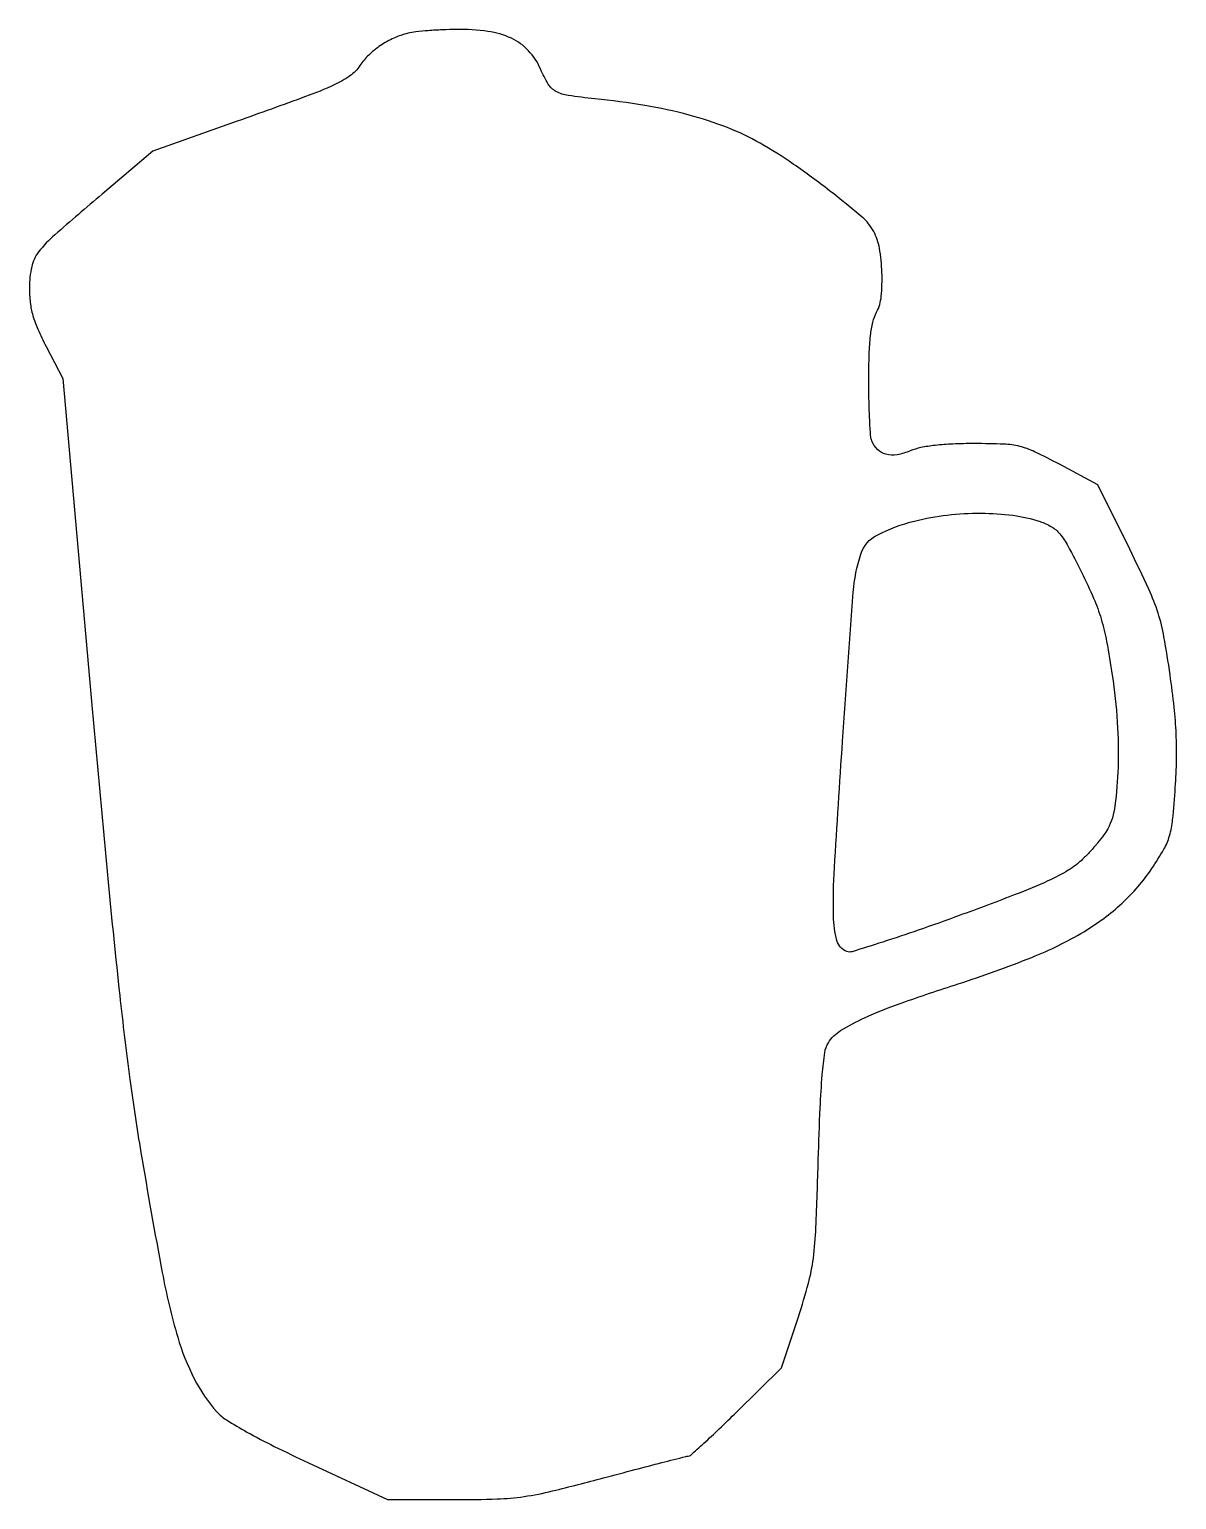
# Model space of a CAD drawing. Extents: x 0 to 238, y 0 to 305.
import ezdxf

# ---------------------------------------------------------------- set-up
doc = ezdxf.new("R2010")
doc.units = 0

msp = doc.modelspace()

# ---------------------------------------------------------------- linework, layer by layer
for points in [[(78.479078, 304.070789, 0.046855), (75.557851, 303.073397, 0.042067), (72.759536, 301.520068, 0.043106), (70.332896, 299.56979, 0.056963), (68.520535, 297.390997, -0.093535), (66.444838, 295.235613, -0.047928), (63.179955, 293.357932, -0.019229), (57.247283, 290.935315, -0.001994), (43.05809, 285.83219), (25.61618, 279.637671), (15.05809, 270.703618, 0.003837), (5.262844, 262.285216, 0.048108), (1.911718, 258.738365, 0.11153), (0.470877, 255.66785, 0.054204), (0, 251.337062, 0.028329), (0.175102, 248.249083, 0.040717), (0.704724, 245.563008, 0.035336), (1.727286, 242.732796, 0.015553), (3.454606, 239.142826), (6.909212, 232.5), (13.033748, 164, 0.001139), (16.330025, 128.056375, 0.003837), (18.720339, 104.564843, 0.005743), (20.831098, 87.142219, 0.008625), (23.108761, 72, 0.004625), (27.534666, 47.083839, 0.024985), (30.735224, 33.716515, 0.046515), (34.169592, 25.066009, 0.064354), (38.874754, 18.179971, 0.071538), (40.859347, 16.508339, 0.012391), (45.098731, 14.010751, 0.011712), (50.755149, 11.035754, 0.006283), (57.8647, 7.61718), (74.229401, 0), (88.171638, 0, 0.00792), (96.943217, 0.138955, 0.028324), (102.528294, 0.633477, 0.024211), (108.437415, 1.790506, 0.004667), (119, 4.5, -0.000953), (125.52268, 6.22493, -0.001501), (131.128995, 7.678125, -0.00035), (136.047218, 8.933544, -0.062386), (136.577764, 9, 0.18538), (137.037777, 9.176625, 0.00169), (139.807999, 11.688753, 0.005456), (142.975402, 14.64464, 0.003464), (146.603072, 18.153202), (155.93674, 27.306403), (159.405366, 37.903202, 0.013109), (161.490377, 44.887181, 0.034493), (162.501967, 50.010423, 0.021371), (163.037866, 56.432808, 0.002631), (163.533961, 70.5, -0.003042), (163.922327, 81.261051, -0.010869), (164.362094, 88.134305, -0.013335), (164.882294, 92.747018, -0.106877), (165.614953, 94.742269, -0.11342), (168.157671, 97.257986, -0.032074), (173.104303, 99.896843, -0.021735), (180.710693, 102.956756, -0.006581), (192.5, 106.940264, 0.01653), (207.785039, 112.446112, 0.03954), (218.590704, 117.770728, 0.05185), (226.502134, 123.667126, 0.058934), (232.654754, 130.840204, 0.017012), (235.154445, 134.852044, 0.060305), (236.340817, 137.636834, 0.046359), (236.98097, 140.972289, 0.007228), (237.534559, 147.666341, 0.012263), (237.787325, 153.46933, 0.016268), (237.715843, 158.75333, 0.015085), (237.29053, 164.322073, 0.008566), (236.457654, 171.03032, 0.009143), (235.191537, 178.929038, 0.033497), (233.966946, 183.843732, 0.030306), (232.039641, 188.78695, 0.00652), (228.077849, 197.085892), (221.5, 210.414946), (213.5, 214.694861, 0.010742), (208.354822, 217.306895, 0.052403), (205.282975, 218.405869, 0.050124), (201.990369, 218.86549, 0.009306), (195.872124, 218.987388, 0.010573), (191.437879, 218.899419, 0.018083), (187.747535, 218.614167, 0.02165), (184.774453, 218.144742, 0.049011), (182.599287, 217.477038, -0.057082), (179.859252, 216.683969, -0.105962), (177.557307, 216.784022, -0.129066), (175.797254, 217.771497, -0.109532), (174.617649, 219.554007, -0.07453), (174.37352, 220.658047, -0.004942), (174.181434, 223.912577, -0.007055), (174.045021, 227.813062, -0.005213), (174, 232.131447, -0.007579), (174.082336, 237.562978, -0.021059), (174.358522, 241.369548, -0.02993), (174.849395, 244.15586, -0.060831), (175.622822, 246.237512, 0.096267), (176.579395, 249.498818, 0.032512), (176.720451, 254.470274, 0.032879), (176.204875, 259.489078, 0.080999), (175.009082, 262.98303, 0.094186), (172.610515, 265.953893, 0.010697), (165.87959, 271.423371, 0.013916), (158.329117, 276.965019, 0.021672), (151.5, 281.265395, 0.037083), (144.701145, 284.503709, 0.026928), (136.732946, 287.113692, 0.02401), (127.576111, 289.11028, 0.017177), (117.182477, 290.493668, -0.012005), (111.655851, 291.171171, -0.089408), (109.157744, 292.011041, -0.130247), (107.54175, 293.552228, -0.036289), (105.920619, 296.685188, 0.086736), (103.456567, 300.46262, 0.095355), (99.927835, 303.033456, 0.076453), (95.047838, 304.473164, 0.036456), (88.5, 304.875677, 0.008727), (85.598461, 304.791684, 0.008439), (82.668854, 304.606076, 0.008385), (80.096523, 304.355988, 0.030432)], [(209.5, 202.827017, -0.053832), (211.899139, 201.732846, -0.08777), (213.590397, 200.277569, -0.0484), (215.268556, 197.762702, -0.007144), (218.080119, 192.328075, -0.013452), (220.605276, 186.911488, -0.029704), (222.168961, 182.62698, -0.026795), (223.304821, 177.923852, -0.009123), (224.460488, 170.989949, -0.020615), (225.495757, 161.230235, -0.023516), (225.659486, 151.839439, -0.024472), (225.033338, 143.881882, -0.089303), (223.515767, 139.071445, -0.038428), (222.73775, 137.83199, -0.013329), (221.435903, 136.168426, -0.013151), (219.898736, 134.405076, -0.014919), (218.332421, 132.799792, -0.056635), (215.354586, 130.51387, -0.028266), (211.145466, 128.295558, -0.015869), (204.548383, 125.531349, -0.003249), (192.712064, 121.095734, -0.004227), (184.253684, 118.06944, -0.006523), (176.886693, 115.610954, -0.002538), (170.557936, 113.625648, -0.167877), (169.434284, 113.663591, -0.240554), (167.39388, 115.933281, -0.060117), (166.67639, 121.023848, -0.020194), (166.880627, 131.009467, -0.001625), (168.565172, 157.259973, -0.002113), (170.78288, 188.197302, -0.060138), (172.340847, 196.047366, -0.198267), (175.747584, 200.030893, -0.05702), (183.5, 202.93047, -0.031936), (190.259319, 204.16148, -0.030078), (197.257908, 204.554924, -0.031385), (203.882102, 204.112244, -0.047749)]]:
    msp.add_lwpolyline(points, format="xyb", close=True)

doc.saveas('drawing.dxf')
